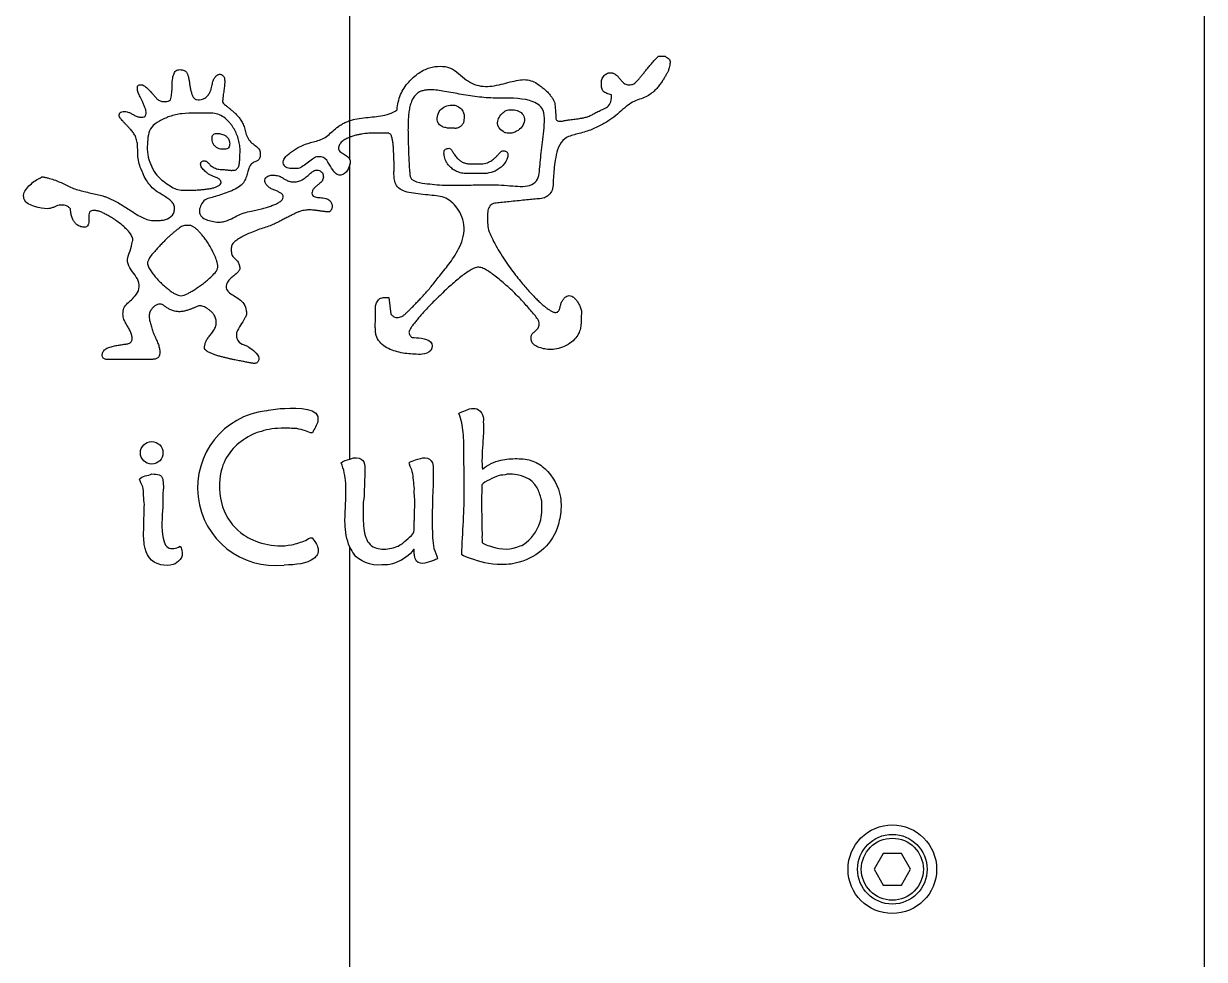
# Model space of a CAD drawing. Header units: millimetres. Extents: x 0 to 841, y 0 to 594.
# Drawn here: x 717.98 to 764.61, y 295.67 to 332.62 of the extents above; entities that cross this region are included whole.
import ezdxf

# ---------------------------------------------------------------- set-up
doc = ezdxf.new("R2010")
doc.units = ezdxf.units.MM
doc.header["$LTSCALE"] = 46.255
doc.layers.get('0').update_dxf_attribs({"linetype": 'CONTINUOUS'})
doc.layers.add('AXIS', color=7, linetype='CONTINUOUS')

msp = doc.modelspace()

# ---------------------------------------------------------------- linework, layer by layer
at = {"color": 7, "linetype": 'CONTINUOUS'}
for p, q in [((764.612, 294.249), (764.612, 353.918)), ((730.862, 328.791), (730.862, 345.766)), ((743.048, 331.333), (743.312, 331.333)), ((730.862, 328.136), (730.862, 328.791)), ((735.379, 328.902), (735.346, 328.708)), ((730.862, 327.248), (730.862, 328.136)), ((732.398, 321.808), (732.481, 321.149)), ((751.926, 299.855), (751.565, 299.23)), ((752.647, 299.855), (751.926, 299.855)), ((753.008, 299.23), (752.647, 299.855)), ((751.565, 299.23), (751.926, 298.605)), ((752.647, 298.605), (753.008, 299.23)), ((751.926, 298.605), (752.647, 298.605))]:
    msp.add_line(p, q, dxfattribs=at)
for radius in [1.375, 1.225]:
    msp.add_circle((752.287, 299.23), radius, dxfattribs=at)
msp.add_arc((724.373, 328.324), 2.285, 265.5769, 272.1992, dxfattribs=at)
for points, knots in [([(743.312, 331.333), (743.343, 331.312), (743.398, 331.266), (743.492, 331.216), (743.517, 331.118), (743.503, 331.028), (743.493, 330.93), (743.463, 330.826), (743.417, 330.719), (743.359, 330.608), (743.289, 330.491), (743.211, 330.365), (743.121, 330.231), (743.011, 330.089), (742.875, 329.946), (742.704, 329.806), (742.484, 329.695), (742.225, 329.611), (741.952, 329.483), (741.691, 329.283), (741.433, 329.042), (741.121, 328.801), (740.74, 328.584), (740.292, 328.378), (739.813, 328.258), (739.339, 328.128), (739.075, 327.745), (738.989, 327.346), (738.937, 326.968), (738.904, 326.629), (738.887, 326.329), (738.881, 326.055), (738.74, 325.85), (738.543, 325.721), (738.303, 325.704), (738.047, 325.678), (737.767, 325.651), (737.469, 325.619), (737.172, 325.59), (736.894, 325.558), (736.655, 325.541), (736.426, 325.494), (736.311, 325.291), (736.301, 325.064), (736.298, 324.813), (736.309, 324.53), (736.431, 324.238), (736.583, 323.926), (736.772, 323.605), (736.979, 323.284), (737.192, 322.98), (737.397, 322.704), (737.59, 322.462), (737.766, 322.25), (737.93, 322.062), (738.082, 321.897), (738.224, 321.751), (738.357, 321.624), (738.482, 321.511), (738.601, 321.415), (738.714, 321.333), (738.823, 321.268), (738.913, 321.227), (738.972, 321.216), (738.991, 321.216)], [0, 0, 0, 0, 0.007298, 0.013805, 0.019257, 0.025035, 0.031303, 0.038134, 0.04549, 0.053529, 0.062113, 0.071557, 0.081831, 0.093059, 0.10569, 0.119502, 0.13507, 0.15245, 0.171597, 0.192245, 0.214866, 0.239179, 0.26739, 0.29852, 0.332644, 0.362679, 0.388788, 0.41619, 0.44039, 0.46185, 0.48108, 0.498163, 0.51293, 0.526596, 0.541602, 0.558077, 0.575978, 0.595376, 0.615368, 0.633008, 0.648539, 0.661969, 0.674915, 0.689318, 0.705236, 0.72298, 0.742889, 0.765015, 0.789294, 0.813972, 0.838103, 0.860138, 0.879646, 0.897241, 0.912857, 0.927195, 0.940037, 0.951824, 0.962479, 0.97218, 0.981018, 0.989093, 0.996402, 1, 1, 1, 1]), ([(741.256, 330.665), (741.293, 330.652), (741.37, 330.609), (741.462, 330.522), (741.54, 330.426), (741.61, 330.341), (741.681, 330.27), (741.76, 330.222), (741.847, 330.204), (741.935, 330.211), (742.034, 330.209), (742.12, 330.275), (742.202, 330.351), (742.285, 330.442), (742.371, 330.543), (742.46, 330.655), (742.555, 330.776), (742.66, 330.904), (742.776, 331.04), (742.903, 331.188), (742.997, 331.284), (743.048, 331.333)], [0, 0, 0, 0, 0.047343, 0.105308, 0.154118, 0.198804, 0.238944, 0.275636, 0.310005, 0.345096, 0.384089, 0.425964, 0.471825, 0.521615, 0.575513, 0.633617, 0.695691, 0.763059, 0.835486, 0.913938, 1, 1, 1, 1]), ([(722.952, 329.978), (722.975, 329.954), (723.022, 329.905), (723.092, 329.824), (723.167, 329.734), (723.252, 329.636), (723.368, 329.554), (723.509, 329.546), (723.629, 329.547), (723.749, 329.564), (723.805, 329.667), (723.817, 329.775), (723.833, 329.895), (723.839, 330.021), (723.841, 330.151), (723.845, 330.279), (723.855, 330.4), (723.873, 330.511), (723.9, 330.61), (723.939, 330.694), (723.989, 330.763), (724.064, 330.802), (724.147, 330.804), (724.236, 330.8), (724.33, 330.777), (724.413, 330.708), (724.462, 330.601), (724.494, 330.478), (724.519, 330.341), (724.54, 330.195), (724.565, 330.046), (724.598, 329.904), (724.642, 329.776), (724.706, 329.671), (724.808, 329.607), (724.927, 329.613), (725.053, 329.628), (725.177, 329.702), (725.277, 329.808), (725.348, 329.929), (725.39, 330.046), (725.414, 330.151), (725.432, 330.244), (725.453, 330.328), (725.478, 330.403), (725.509, 330.469), (725.547, 330.525), (725.594, 330.566), (725.641, 330.596), (725.688, 330.617), (725.739, 330.625), (725.791, 330.61), (725.838, 330.578), (725.884, 330.534), (725.909, 330.469), (725.917, 330.396), (725.92, 330.327), (725.919, 330.283), (725.918, 330.265)], [0, 0, 0, 0, 0.016968, 0.035421, 0.055349, 0.077508, 0.102303, 0.126332, 0.147752, 0.166567, 0.18388, 0.202977, 0.223574, 0.245769, 0.268502, 0.290758, 0.311614, 0.331153, 0.349001, 0.364535, 0.378928, 0.391983, 0.406451, 0.421549, 0.437724, 0.455556, 0.475371, 0.497298, 0.521255, 0.547024, 0.57362, 0.59935, 0.622503, 0.643347, 0.66186, 0.681371, 0.703026, 0.727209, 0.753631, 0.778219, 0.799003, 0.817435, 0.833754, 0.848398, 0.862033, 0.874441, 0.886137, 0.89669, 0.906288, 0.914908, 0.923482, 0.932234, 0.941971, 0.952991, 0.964345, 0.977035, 0.990709, 1, 1, 1, 1]), ([(732.729, 329.217), (732.743, 329.422), (732.825, 329.827), (733.158, 330.316), (733.555, 330.678), (733.99, 330.897), (734.415, 330.954), (734.828, 330.903), (735.157, 330.656), (735.449, 330.393), (735.779, 330.206), (736.127, 330.134), (736.485, 330.148), (736.84, 330.218), (737.183, 330.323), (737.506, 330.385), (737.808, 330.426), (738.076, 330.359), (738.285, 330.235), (738.456, 330.111), (738.599, 329.986), (738.717, 329.866), (738.816, 329.748), (738.891, 329.634), (738.941, 329.521), (738.963, 329.413), (738.971, 329.315), (738.978, 329.223), (738.987, 329.139), (738.993, 329.061), (738.994, 328.989), (738.996, 328.923), (739, 328.863), (739.02, 328.807), (739.07, 328.776), (739.129, 328.767), (739.193, 328.766), (739.262, 328.77), (739.335, 328.792), (739.416, 328.807), (739.505, 328.818), (739.602, 328.83), (739.706, 328.842), (739.818, 328.857), (739.939, 328.876), (740.069, 328.899), (740.209, 328.932), (740.356, 328.987), (740.504, 329.065), (740.665, 329.154), (740.848, 329.234), (741.058, 329.32), (741.194, 329.544), (741.203, 329.721), (741.195, 329.812)], [0, 0, 0, 0, 0.055447, 0.108699, 0.156872, 0.199561, 0.237556, 0.271509, 0.308569, 0.345784, 0.378269, 0.409304, 0.440457, 0.474419, 0.506615, 0.537155, 0.563449, 0.587896, 0.60987, 0.628742, 0.645094, 0.660908, 0.674127, 0.686581, 0.697802, 0.707222, 0.716123, 0.724398, 0.732036, 0.739044, 0.745485, 0.751409, 0.756867, 0.761827, 0.766633, 0.77192, 0.777704, 0.783945, 0.790693, 0.798098, 0.806161, 0.814886, 0.824301, 0.834472, 0.845453, 0.857323, 0.870189, 0.884194, 0.89938, 0.915588, 0.933671, 0.953504, 0.975266, 1, 1, 1, 1]), ([(741.195, 329.812), (741.131, 329.822), (741.013, 329.858), (740.847, 329.944), (740.791, 330.115), (740.795, 330.282), (740.813, 330.462), (740.923, 330.603), (741.066, 330.683), (741.185, 330.686), (741.244, 330.669), (741.256, 330.665)], [0, 0, 0, 0, 0.14053, 0.266952, 0.378955, 0.501307, 0.630449, 0.756254, 0.868537, 0.972962, 1, 1, 1, 1]), ([(722.562, 327.016), (722.535, 327.107), (722.492, 327.282), (722.484, 327.54), (722.483, 327.77), (722.46, 327.978), (722.403, 328.158), (722.318, 328.308), (722.218, 328.429), (722.12, 328.534), (722.03, 328.627), (721.947, 328.713), (721.874, 328.794), (721.811, 328.868), (721.761, 328.941), (721.739, 329.025), (721.775, 329.109), (721.864, 329.147), (721.964, 329.155), (722.075, 329.138), (722.189, 329.096), (722.302, 329.03), (722.422, 328.966), (722.551, 328.926), (722.674, 328.92), (722.789, 328.96), (722.831, 329.076), (722.812, 329.195), (722.769, 329.319), (722.713, 329.444), (722.658, 329.566), (722.605, 329.674), (722.557, 329.77), (722.517, 329.858), (722.489, 329.939), (722.471, 330.014), (722.467, 330.084), (722.474, 330.151), (722.518, 330.199), (722.578, 330.212), (722.64, 330.208), (722.704, 330.188), (722.767, 330.153), (722.828, 330.103), (722.889, 330.043), (722.93, 330), (722.952, 329.978), (722.952, 329.978)], [0, 0, 0, 0, 0.054324, 0.103179, 0.147191, 0.186929, 0.222623, 0.254498, 0.285614, 0.312293, 0.336918, 0.359704, 0.38085, 0.399586, 0.415698, 0.431539, 0.446856, 0.463927, 0.483514, 0.504484, 0.527963, 0.552564, 0.579602, 0.60583, 0.629366, 0.649717, 0.670578, 0.693234, 0.718367, 0.745644, 0.771974, 0.794956, 0.815218, 0.833523, 0.849972, 0.864548, 0.877807, 0.890291, 0.901627, 0.912778, 0.924544, 0.937183, 0.950897, 0.965867, 0.982144, 0.999752, 1, 1, 1, 1]), ([(725.918, 330.265), (725.917, 330.254), (725.915, 330.213), (725.908, 330.138), (725.896, 330.038), (725.881, 329.93), (725.864, 329.813), (725.854, 329.732), (725.849, 329.689)], [0, 0, 0, 0, 0.054381, 0.214019, 0.387323, 0.575563, 0.779395, 1, 1, 1, 1]), ([(736.698, 329.68), (736.456, 329.68), (735.979, 329.71), (735.395, 329.799), (734.937, 329.887), (734.622, 329.945), (734.323, 329.992), (734.084, 330.009), (733.889, 330.002), (733.744, 329.977), (733.608, 329.927), (733.498, 329.851), (733.417, 329.762), (733.36, 329.678), (733.314, 329.588), (733.265, 329.464), (733.221, 329.297), (733.187, 329.082), (733.172, 328.901), (733.165, 328.761), (733.161, 328.654), (733.159, 328.544), (733.158, 328.387), (733.161, 328.192), (733.167, 327.957), (733.177, 327.631), (733.19, 327.213), (733.216, 326.791), (733.256, 326.408), (733.591, 326.352), (733.721, 326.325)], [0, 0, 0, 0, 0.100427, 0.200853, 0.247206, 0.293559, 0.333332, 0.373106, 0.393859, 0.414613, 0.435367, 0.456121, 0.470075, 0.484028, 0.497982, 0.511935, 0.540033, 0.56813, 0.596227, 0.610276, 0.624325, 0.64104, 0.657755, 0.691184, 0.724614, 0.758044, 0.830152, 0.902259, 0.940482, 1, 1, 1, 1]), ([(725.836, 329.543), (725.843, 329.515), (725.873, 329.456), (725.954, 329.398), (726.038, 329.327), (726.131, 329.254), (726.229, 329.171), (726.331, 329.077), (726.436, 328.969), (726.542, 328.842), (726.636, 328.688), (726.706, 328.503), (726.754, 328.296), (726.828, 328.076), (726.985, 327.899), (727.165, 327.786), (727.309, 327.648), (727.33, 327.477), (727.317, 327.332), (727.241, 327.206), (727.103, 327.168), (726.97, 327.091), (726.881, 326.944), (726.829, 326.771), (726.776, 326.581), (726.702, 326.367), (726.518, 326.18), (726.26, 326.048), (725.978, 325.933), (725.693, 325.842), (725.438, 325.755), (725.185, 325.712), (725.008, 325.532), (724.918, 325.322), (724.914, 325.103), (725.049, 324.938), (725.249, 324.852), (725.485, 324.801), (725.692, 324.774), (725.816, 324.79), (725.852, 324.797)], [0, 0, 0, 0, 0.01194, 0.025631, 0.040524, 0.05695, 0.074268, 0.093036, 0.113813, 0.136048, 0.160678, 0.18729, 0.216622, 0.248119, 0.281063, 0.310849, 0.336351, 0.358673, 0.378488, 0.39591, 0.414553, 0.434926, 0.457661, 0.482444, 0.509109, 0.538935, 0.574013, 0.613179, 0.656949, 0.698912, 0.735603, 0.768018, 0.801494, 0.833433, 0.86088, 0.885934, 0.915678, 0.948793, 0.985167, 1, 1, 1, 1]), ([(734.316, 328.82), (734.313, 328.911), (734.337, 329.092), (734.507, 329.31), (734.749, 329.404), (734.996, 329.419), (735.196, 329.321), (735.332, 329.185), (735.379, 329.032), (735.381, 328.941), (735.379, 328.902)], [0, 0, 0, 0, 0.159744, 0.308083, 0.461027, 0.604073, 0.728838, 0.839597, 0.932659, 1, 1, 1, 1]), ([(738.548, 328.866), (738.548, 328.873), (738.542, 329.019), (738.494, 329.351), (738.14, 329.533), (737.96, 329.584)], [0, 0, 0, 0, 0.020069, 0.440979, 1, 1, 1, 1]), ([(725.386, 329.084), (725.184, 329.088), (724.796, 329.083), (724.244, 329.086), (723.751, 328.974), (723.357, 328.787), (723.014, 328.572), (722.888, 328.216), (722.861, 327.851), (722.853, 327.447), (722.988, 327.057), (723.164, 326.703), (723.422, 326.444), (723.69, 326.262), (723.93, 326.098), (724.111, 326.053), (724.197, 326.046)], [0, 0, 0, 0, 0.10746, 0.206659, 0.293496, 0.372646, 0.44101, 0.49952, 0.564717, 0.637273, 0.71162, 0.781884, 0.846053, 0.903362, 0.954372, 1, 1, 1, 1]), ([(726.511, 327.232), (726.511, 327.31), (726.522, 327.462), (726.532, 327.688), (726.501, 327.92), (726.438, 328.148), (726.361, 328.329), (726.289, 328.463), (726.229, 328.56), (726.159, 328.657), (726.049, 328.786), (725.887, 328.93), (725.657, 329.052), (725.48, 329.085), (725.386, 329.084)], [0, 0, 0, 0, 0.098171, 0.196342, 0.291181, 0.386021, 0.48086, 0.52828, 0.5757, 0.628699, 0.681697, 0.787695, 0.893692, 1, 1, 1, 1]), ([(729.776, 328.067), (729.857, 328.103), (729.992, 328.203), (730.196, 328.384), (730.375, 328.539), (730.551, 328.653), (730.704, 328.731), (730.809, 328.773), (730.862, 328.791)], [0, 0, 0, 0, 0.198425, 0.392964, 0.613581, 0.742965, 0.872348, 1, 1, 1, 1]), ([(730.862, 328.791), (730.868, 328.793), (730.932, 328.814), (731.114, 328.864), (731.511, 328.923), (732.086, 328.946), (732.523, 329.079), (732.729, 329.217)], [0, 0, 0, 0, 0.010034, 0.106089, 0.298199, 0.649099, 1, 1, 1, 1]), ([(733.721, 326.325), (733.981, 326.29), (734.474, 326.233), (735.173, 326.24), (735.79, 326.251), (736.34, 326.26), (736.835, 326.256), (737.279, 326.211), (737.679, 326.18), (738.043, 326.226), (738.31, 326.462), (738.355, 326.8), (738.38, 327.149), (738.422, 327.534), (738.473, 327.948), (738.536, 328.394), (738.547, 328.705), (738.548, 328.866)], [0, 0, 0, 0, 0.111794, 0.210143, 0.296794, 0.374287, 0.443938, 0.506882, 0.563878, 0.615048, 0.658446, 0.703578, 0.754242, 0.808841, 0.867621, 0.931747, 1, 1, 1, 1]), ([(735.253, 328.583), (735.226, 328.557), (735.159, 328.508), (735.068, 328.481), (735.003, 328.486), (734.971, 328.488), (734.947, 328.489), (734.923, 328.489), (734.891, 328.489), (734.81, 328.49), (734.677, 328.499), (734.508, 328.545), (734.364, 328.65), (734.319, 328.758), (734.316, 328.82)], [0, 0, 0, 0, 0.091209, 0.201358, 0.244577, 0.266187, 0.287797, 0.309382, 0.330968, 0.374139, 0.527037, 0.679935, 0.839967, 1, 1, 1, 1]), ([(737.755, 328.792), (737.74, 328.612), (737.568, 328.411), (737.297, 328.303), (737.158, 328.285), (737.022, 328.294), (736.814, 328.42), (736.691, 328.563), (736.696, 328.703), (736.696, 328.709)], [0, 0, 0, 0, 0.361449, 0.469923, 0.577778, 0.649537, 0.718025, 0.987166, 1, 1, 1, 1]), ([(736.696, 328.709), (736.702, 328.782), (736.74, 328.934), (736.89, 329.098), (737.076, 329.225), (737.304, 329.223), (737.532, 329.19), (737.732, 329.033), (737.76, 328.868), (737.755, 328.792)], [0, 0, 0, 0, 0.138279, 0.285805, 0.416832, 0.552094, 0.705842, 0.853803, 1, 1, 1, 1]), ([(735.346, 328.708), (735.328, 328.669), (735.297, 328.625), (735.259, 328.588), (735.253, 328.583)], [0, 0, 0, 0, 0.853785, 1, 1, 1, 1]), ([(726.117, 327.897), (726.116, 327.865), (726.108, 327.805), (726.082, 327.716), (726.001, 327.67), (725.909, 327.662), (725.809, 327.664), (725.698, 327.672), (725.592, 327.728), (725.508, 327.809), (725.449, 327.901), (725.42, 327.996), (725.416, 328.058), (725.419, 328.087)], [0, 0, 0, 0, 0.087816, 0.16698, 0.240433, 0.324294, 0.41567, 0.514617, 0.624951, 0.733417, 0.831861, 0.92015, 1, 1, 1, 1]), ([(725.419, 328.087), (725.419, 328.114), (725.426, 328.164), (725.454, 328.234), (725.515, 328.276), (725.588, 328.289), (725.668, 328.287), (725.754, 328.271), (725.846, 328.245), (725.94, 328.203), (726.031, 328.134), (726.098, 328.027), (726.114, 327.942), (726.117, 327.897)], [0, 0, 0, 0, 0.07819, 0.147602, 0.213502, 0.284357, 0.36313, 0.447928, 0.540211, 0.640336, 0.750732, 0.868767, 1, 1, 1, 1]), ([(728.556, 327.555), (728.661, 327.631), (728.852, 327.747), (729.087, 327.857), (729.237, 327.902), (729.304, 327.921)], [0, 0, 0, 0, 0.437274, 0.746871, 1, 1, 1, 1]), ([(730.862, 328.136), (730.823, 328.12), (730.727, 328.078), (730.589, 327.999), (730.468, 327.882), (730.397, 327.743), (730.436, 327.583), (730.58, 327.494), (730.731, 327.413), (730.835, 327.32), (730.859, 327.257), (730.862, 327.248)], [0, 0, 0, 0, 0.095152, 0.239677, 0.360292, 0.476821, 0.576453, 0.703159, 0.843661, 0.977967, 1, 1, 1, 1]), ([(734.868, 325.584), (734.862, 325.589), (734.776, 325.662), (734.59, 325.78), (734.267, 325.819), (733.926, 325.86), (733.563, 325.889), (733.215, 325.945), (732.908, 326.025), (732.688, 326.211), (732.615, 326.448), (732.601, 326.661), (732.608, 326.851), (732.61, 327.021), (732.607, 327.174), (732.602, 327.313), (732.597, 327.438), (732.591, 327.553), (732.586, 327.658), (732.58, 327.755), (732.572, 327.843), (732.563, 327.925), (732.551, 328.001), (732.537, 328.07), (732.523, 328.133), (732.505, 328.19), (732.482, 328.24), (732.444, 328.275), (732.4, 328.291), (732.354, 328.295), (732.308, 328.292), (732.256, 328.29), (732.201, 328.291), (732.14, 328.291), (732.075, 328.291), (732.005, 328.291), (731.93, 328.291), (731.848, 328.291), (731.759, 328.291), (731.664, 328.291), (731.56, 328.288), (731.448, 328.279), (731.327, 328.26), (731.195, 328.236), (731.054, 328.202), (730.941, 328.166), (730.877, 328.142), (730.862, 328.136)], [0, 0, 0, 0, 0.00392, 0.056168, 0.107457, 0.163972, 0.228441, 0.289094, 0.34041, 0.385442, 0.425574, 0.460715, 0.492184, 0.520357, 0.54573, 0.568689, 0.589582, 0.608643, 0.626089, 0.642153, 0.656925, 0.670645, 0.683402, 0.695133, 0.705913, 0.715805, 0.724803, 0.73325, 0.740693, 0.747955, 0.755845, 0.764066, 0.773667, 0.783614, 0.794401, 0.806039, 0.818628, 0.832197, 0.846878, 0.862851, 0.880026, 0.898779, 0.919025, 0.941168, 0.965738, 0.991632, 1, 1, 1, 1]), ([(730.187, 326.842), (730.12, 326.943), (730.021, 327.15), (729.837, 327.366), (729.636, 327.364), (729.523, 327.359), (729.283, 327.203), (729.088, 327.038), (728.872, 326.903), (728.721, 326.901), (728.58, 326.902), (728.433, 326.9), (728.299, 326.957), (728.206, 327.121), (728.26, 327.303), (728.402, 327.438), (728.505, 327.518), (728.556, 327.555)], [0, 0, 0, 0, 0.128054, 0.245804, 0.273665, 0.30113, 0.356343, 0.522199, 0.55755, 0.593482, 0.664506, 0.69944, 0.735652, 0.807373, 0.875967, 0.940843, 1, 1, 1, 1]), ([(737.09, 327.341), (737.054, 327.225), (736.926, 326.998), (736.618, 326.791), (736.28, 326.692), (735.968, 326.706), (735.69, 326.703), (735.443, 326.694), (735.223, 326.725), (735.036, 326.799), (734.885, 326.899), (734.769, 327.016), (734.687, 327.134), (734.631, 327.249), (734.597, 327.357), (734.583, 327.461), (734.575, 327.544), (734.587, 327.594), (734.593, 327.609)], [0, 0, 0, 0, 0.109764, 0.226041, 0.327439, 0.423394, 0.506668, 0.580177, 0.645897, 0.706326, 0.760385, 0.809366, 0.853913, 0.890477, 0.924046, 0.956286, 0.985413, 1, 1, 1, 1]), ([(734.593, 327.609), (734.598, 327.621), (734.617, 327.654), (734.676, 327.681), (734.743, 327.698), (734.81, 327.699), (734.858, 327.659), (734.893, 327.61), (734.924, 327.551), (734.965, 327.49), (735.012, 327.426), (735.062, 327.357), (735.125, 327.286), (735.205, 327.217), (735.303, 327.149), (735.429, 327.104), (735.521, 327.089), (735.57, 327.085)], [0, 0, 0, 0, 0.029083, 0.09009, 0.144614, 0.197606, 0.238465, 0.287212, 0.34033, 0.398229, 0.461085, 0.529438, 0.601254, 0.684894, 0.779691, 0.883928, 1, 1, 1, 1]), ([(735.57, 327.085), (735.631, 327.084), (735.745, 327.082), (735.907, 327.084), (736.051, 327.081), (736.179, 327.095), (736.29, 327.126), (736.384, 327.167), (736.465, 327.214), (736.533, 327.264), (736.59, 327.315), (736.64, 327.364), (736.684, 327.41), (736.724, 327.453), (736.759, 327.493), (736.793, 327.529), (736.826, 327.56), (736.859, 327.587), (736.895, 327.604), (736.934, 327.604), (736.973, 327.595), (737.014, 327.583), (737.058, 327.564), (737.095, 327.525), (737.106, 327.467), (737.103, 327.405), (737.095, 327.363), (737.09, 327.341)], [0, 0, 0, 0, 0.095558, 0.179466, 0.255143, 0.321957, 0.381752, 0.435594, 0.483974, 0.528059, 0.568566, 0.604623, 0.638021, 0.668735, 0.696807, 0.722167, 0.746574, 0.768597, 0.788522, 0.807899, 0.828569, 0.850996, 0.875714, 0.902663, 0.932353, 0.964722, 1, 1, 1, 1]), ([(725.774, 326.354), (725.773, 326.39), (725.736, 326.472), (725.615, 326.533), (725.485, 326.576), (725.365, 326.632), (725.262, 326.694), (725.176, 326.761), (725.106, 326.831), (725.042, 326.894), (724.986, 326.959), (724.971, 327.034), (724.967, 327.103), (724.994, 327.162), (725.043, 327.193), (725.094, 327.202), (725.142, 327.204), (725.174, 327.193), (725.189, 327.185), (725.191, 327.184)], [0, 0, 0, 0, 0.075278, 0.172414, 0.272723, 0.364604, 0.449801, 0.523501, 0.592536, 0.656667, 0.714499, 0.766505, 0.814087, 0.857, 0.895894, 0.931069, 0.963758, 0.996295, 1, 1, 1, 1]), ([(725.191, 327.184), (725.204, 327.176), (725.231, 327.154), (725.27, 327.115), (725.314, 327.07), (725.366, 327.02), (725.43, 326.972), (725.509, 326.926), (725.598, 326.889), (725.69, 326.868), (725.777, 326.859), (725.857, 326.856), (725.931, 326.854), (725.999, 326.846), (726.061, 326.837), (726.118, 326.836), (726.17, 326.824), (726.219, 326.829), (726.266, 326.827), (726.314, 326.829), (726.362, 326.851), (726.408, 326.884), (726.448, 326.934), (726.477, 326.996), (726.497, 327.068), (726.509, 327.147), (726.511, 327.203), (726.511, 327.232)], [0, 0, 0, 0, 0.027145, 0.060439, 0.09736, 0.138731, 0.18569, 0.239115, 0.298208, 0.353837, 0.404734, 0.451886, 0.495405, 0.535362, 0.571375, 0.605579, 0.635764, 0.664388, 0.690995, 0.718039, 0.748532, 0.78151, 0.818186, 0.858228, 0.902084, 0.948753, 1, 1, 1, 1]), ([(730.862, 327.059), (730.85, 327.007), (730.811, 326.901), (730.725, 326.755), (730.592, 326.647), (730.428, 326.626), (730.281, 326.705), (730.218, 326.795), (730.187, 326.842)], [0, 0, 0, 0, 0.159494, 0.348045, 0.515905, 0.665844, 0.827141, 1, 1, 1, 1]), ([(730.862, 327.248), (730.876, 327.201), (730.876, 327.134), (730.865, 327.072), (730.862, 327.059)], [0, 0, 0, 0, 0.7846, 1, 1, 1, 1]), ([(719.83, 325.314), (719.799, 325.335), (719.747, 325.39), (719.638, 325.451), (719.521, 325.444), (719.302, 325.455), (719.218, 325.385), (719.022, 325.32), (718.764, 325.295), (718.037, 325.442), (717.978, 325.767), (717.977, 325.945), (718.133, 326.178), (718.422, 326.434), (718.625, 326.514), (718.699, 326.569), (718.706, 326.57), (718.708, 326.571)], [0, 0, 0, 0, 0.040979, 0.085904, 0.130074, 0.176047, 0.283043, 0.329984, 0.376934, 0.632078, 0.671128, 0.708259, 0.781533, 0.923969, 0.993507, 0.997412, 1, 1, 1, 1]), ([(718.708, 326.571), (718.711, 326.571), (718.724, 326.571), (718.758, 326.568), (718.833, 326.555), (719.056, 326.495), (719.398, 326.386), (719.85, 326.135), (720.211, 326.028), (720.574, 325.943), (720.839, 325.885), (721.014, 325.846), (721.159, 325.803), (721.277, 325.76), (721.399, 325.709), (721.547, 325.638), (721.8, 325.501), (722.074, 325.324), (722.35, 325.143), (722.552, 325.021), (722.781, 324.905), (722.948, 324.858), (723.03, 324.853)], [0, 0, 0, 0, 0.001477, 0.00832, 0.021647, 0.049377, 0.154235, 0.253623, 0.363016, 0.416219, 0.469423, 0.527764, 0.556934, 0.586105, 0.612444, 0.638783, 0.691462, 0.796819, 0.849344, 0.901869, 0.950935, 1, 1, 1, 1]), ([(723.926, 325.426), (723.908, 325.477), (723.85, 325.578), (723.707, 325.695), (723.541, 325.809), (723.35, 325.923), (723.147, 326.053), (722.963, 326.235), (722.803, 326.462), (722.719, 326.633), (722.68, 326.726)], [0, 0, 0, 0, 0.086895, 0.186141, 0.297512, 0.416841, 0.548397, 0.689966, 0.835668, 1, 1, 1, 1]), ([(725.852, 324.797), (725.914, 324.809), (726.081, 324.86), (726.325, 324.989), (726.604, 325.132), (726.884, 325.204), (727.14, 325.256), (727.363, 325.307), (727.561, 325.36), (727.74, 325.415), (727.896, 325.475), (728.031, 325.539), (728.143, 325.612), (728.218, 325.707), (728.246, 325.825), (728.164, 325.918), (728.057, 325.975), (727.931, 326.029), (727.793, 326.084), (727.659, 326.157), (727.555, 326.257), (727.495, 326.374), (727.508, 326.494), (727.58, 326.567), (727.655, 326.614), (727.735, 326.639), (727.816, 326.637), (727.901, 326.633), (727.993, 326.624), (728.067, 326.602), (728.109, 326.583), (728.12, 326.578)], [0, 0, 0, 0, 0.042934, 0.118353, 0.188602, 0.256474, 0.315209, 0.366768, 0.413025, 0.455533, 0.494834, 0.526622, 0.558024, 0.584855, 0.608815, 0.633431, 0.661552, 0.692753, 0.726938, 0.762933, 0.795982, 0.82485, 0.849955, 0.872126, 0.892655, 0.910446, 0.928376, 0.947568, 0.968537, 0.991376, 1, 1, 1, 1]), ([(728.12, 326.578), (728.142, 326.567), (728.198, 326.536), (728.287, 326.477), (728.403, 326.413), (728.547, 326.371), (728.713, 326.366), (728.896, 326.4), (729.064, 326.5), (729.209, 326.622), (729.334, 326.739), (729.462, 326.831), (729.618, 326.845), (729.769, 326.77), (729.83, 326.603), (729.8, 326.433), (729.721, 326.357), (729.683, 326.323)], [0, 0, 0, 0, 0.031195, 0.082541, 0.138955, 0.201611, 0.274069, 0.351488, 0.439143, 0.522667, 0.596135, 0.661136, 0.721448, 0.789948, 0.862349, 0.934799, 1, 1, 1, 1]), ([(724.461, 326.041), (724.533, 326.041), (724.673, 326.043), (724.874, 326.053), (725.058, 326.068), (725.226, 326.089), (725.379, 326.114), (725.516, 326.147), (725.636, 326.192), (725.739, 326.25), (725.77, 326.321), (725.774, 326.354)], [0, 0, 0, 0, 0.154316, 0.297472, 0.427741, 0.547843, 0.656436, 0.756711, 0.848102, 0.929693, 1, 1, 1, 1]), ([(729.683, 326.323), (729.646, 326.29), (729.575, 326.23), (729.477, 326.146), (729.398, 326.063), (729.366, 325.969), (729.361, 325.879), (729.409, 325.802), (729.494, 325.773), (729.587, 325.759), (729.691, 325.749), (729.799, 325.739), (729.904, 325.725), (729.997, 325.696), (730.067, 325.645), (730.112, 325.584), (730.141, 325.524), (730.158, 325.466), (730.166, 325.412), (730.163, 325.363), (730.152, 325.319), (730.136, 325.282), (730.116, 325.249), (730.094, 325.222), (730.07, 325.199), (730.044, 325.186), (730.015, 325.182), (729.985, 325.186), (729.953, 325.189), (729.927, 325.192), (729.911, 325.194), (729.907, 325.194)], [0, 0, 0, 0, 0.072988, 0.140153, 0.194702, 0.242456, 0.28643, 0.326008, 0.368742, 0.416535, 0.468501, 0.524857, 0.580091, 0.627755, 0.669861, 0.707019, 0.740272, 0.770237, 0.797323, 0.821877, 0.843691, 0.864704, 0.883468, 0.901194, 0.917107, 0.931846, 0.94531, 0.960281, 0.976373, 0.993888, 1, 1, 1, 1]), ([(732.481, 321.149), (732.505, 321.123), (732.555, 321.08), (732.632, 321.019), (732.727, 321.01), (732.821, 321.023), (732.922, 321.053), (733.013, 321.122), (733.105, 321.206), (733.201, 321.301), (733.304, 321.404), (733.414, 321.515), (733.532, 321.637), (733.658, 321.769), (733.791, 321.913), (733.932, 322.071), (734.081, 322.245), (734.238, 322.438), (734.401, 322.649), (734.58, 322.879), (734.777, 323.127), (734.979, 323.408), (735.17, 323.734), (735.334, 324.117), (735.402, 324.556), (735.316, 324.987), (735.118, 325.328), (734.954, 325.51), (734.868, 325.584)], [0, 0, 0, 0, 0.017454, 0.033181, 0.04756, 0.063226, 0.080421, 0.099151, 0.119866, 0.142365, 0.166556, 0.192394, 0.220289, 0.250758, 0.28327, 0.31794, 0.356202, 0.397337, 0.441347, 0.489383, 0.542321, 0.599249, 0.66136, 0.729912, 0.805942, 0.878627, 0.944269, 1, 1, 1, 1]), ([(722.292, 324.082), (722.288, 324.107), (722.269, 324.189), (722.206, 324.325), (722.079, 324.47), (721.927, 324.615), (721.757, 324.754), (721.58, 324.882), (721.408, 324.99), (721.247, 325.081), (721.1, 325.155), (720.963, 325.21), (720.834, 325.245), (720.716, 325.25), (720.602, 325.222), (720.551, 325.118), (720.549, 325.008), (720.563, 324.892), (720.557, 324.776), (720.533, 324.672), (720.467, 324.595), (720.375, 324.579), (720.284, 324.589), (720.189, 324.617), (720.091, 324.668), (720.002, 324.75), (719.927, 324.859), (719.875, 324.992), (719.838, 325.146), (719.831, 325.256), (719.83, 325.314)], [0, 0, 0, 0, 0.019477, 0.064131, 0.112922, 0.166635, 0.225241, 0.281066, 0.334244, 0.381027, 0.422872, 0.460234, 0.49387, 0.524645, 0.551746, 0.577263, 0.605815, 0.636561, 0.666708, 0.693819, 0.717526, 0.739499, 0.762463, 0.787654, 0.815082, 0.84624, 0.87902, 0.916057, 0.955479, 1, 1, 1, 1]), ([(723.347, 324.851), (723.4, 324.851), (723.512, 324.858), (723.697, 324.913), (723.903, 325.074), (723.931, 325.21), (723.931, 325.263)], [0, 0, 0, 0, 0.207662, 0.413231, 0.79699, 1, 1, 1, 1]), ([(729.907, 325.194), (729.899, 325.195), (729.877, 325.198), (729.841, 325.202), (729.797, 325.208), (729.75, 325.214), (729.699, 325.22), (729.644, 325.228), (729.586, 325.236), (729.522, 325.245), (729.454, 325.253), (729.378, 325.261), (729.295, 325.265), (729.204, 325.264), (729.105, 325.256), (729, 325.238), (728.887, 325.207), (728.77, 325.159), (728.646, 325.099), (728.513, 325.031), (728.37, 324.958), (728.216, 324.878), (728.048, 324.793), (727.863, 324.699), (727.652, 324.617), (727.416, 324.544), (727.165, 324.457), (726.924, 324.36), (726.703, 324.26), (726.516, 324.16), (726.361, 324.054), (726.231, 323.946), (726.172, 323.795), (726.176, 323.635), (726.195, 323.452), (726.337, 323.332), (726.462, 323.214), (726.497, 323.067), (726.528, 322.928), (726.448, 322.805), (726.333, 322.715), (726.211, 322.606), (726.071, 322.493), (725.98, 322.328), (725.97, 322.125), (726.117, 321.972), (726.302, 321.866), (726.502, 321.738), (726.699, 321.559), (726.755, 321.378), (726.773, 321.283)], [0, 0, 0, 0, 0.003492, 0.009072, 0.0151, 0.021603, 0.028641, 0.03625, 0.044229, 0.053035, 0.062571, 0.072638, 0.084241, 0.096824, 0.110026, 0.125132, 0.140706, 0.158138, 0.177158, 0.197527, 0.219548, 0.243365, 0.268792, 0.297176, 0.328423, 0.362205, 0.398859, 0.437639, 0.469117, 0.498678, 0.524883, 0.546488, 0.566969, 0.588675, 0.612729, 0.638844, 0.66179, 0.681949, 0.699952, 0.717852, 0.738276, 0.760569, 0.785127, 0.811722, 0.836085, 0.862708, 0.893184, 0.925027, 0.960227, 1, 1, 1, 1]), ([(724.328, 324.653), (724.301, 324.647), (724.246, 324.629), (724.169, 324.579), (724.087, 324.523), (724.003, 324.456), (723.913, 324.381), (723.817, 324.298), (723.716, 324.206), (723.609, 324.104), (723.493, 323.993), (723.372, 323.87), (723.249, 323.732), (723.121, 323.577), (722.958, 323.423), (722.896, 323.265), (722.869, 323.177), (722.867, 323.167)], [0, 0, 0, 0, 0.038848, 0.081851, 0.128703, 0.179535, 0.234594, 0.294148, 0.358684, 0.428557, 0.503274, 0.585877, 0.672209, 0.76532, 0.870465, 0.985289, 1, 1, 1, 1]), ([(725.604, 323.259), (725.583, 323.324), (725.527, 323.461), (725.43, 323.664), (725.319, 323.857), (725.213, 324.023), (725.111, 324.168), (725.013, 324.294), (724.916, 324.403), (724.822, 324.496), (724.728, 324.572), (724.635, 324.631), (724.535, 324.658), (724.433, 324.651), (724.364, 324.653), (724.328, 324.653)], [0, 0, 0, 0, 0.100255, 0.224813, 0.333454, 0.432034, 0.517817, 0.597852, 0.668641, 0.734927, 0.7946, 0.848768, 0.89737, 0.947018, 1, 1, 1, 1]), ([(721.362, 319.361), (721.318, 319.354), (721.235, 319.353), (721.111, 319.398), (721.078, 319.523), (721.091, 319.655), (721.195, 319.772), (721.349, 319.841), (721.524, 319.891), (721.703, 319.923), (721.872, 319.949), (722.02, 319.965), (722.155, 319.983), (722.256, 320.077), (722.269, 320.212), (722.24, 320.351), (722.181, 320.496), (722.098, 320.645), (722, 320.805), (721.911, 320.994), (721.89, 321.216), (721.947, 321.453), (722.136, 321.633), (722.349, 321.812), (722.537, 322.062), (722.565, 322.405), (722.38, 322.698), (722.161, 322.954), (722.029, 323.312), (722.201, 323.655), (722.25, 323.919), (722.287, 324.064), (722.292, 324.082)], [0, 0, 0, 0, 0.02153, 0.04005, 0.058145, 0.078845, 0.102697, 0.129785, 0.15977, 0.190771, 0.218069, 0.242172, 0.263607, 0.282607, 0.303491, 0.326167, 0.351455, 0.378575, 0.408857, 0.442547, 0.47857, 0.51542, 0.555861, 0.60159, 0.651878, 0.703052, 0.756454, 0.81426, 0.869044, 0.927545, 0.99071, 1, 1, 1, 1]), ([(722.867, 323.167), (722.868, 323.155), (722.878, 323.09), (722.921, 322.966), (723.026, 322.816), (723.145, 322.658), (723.281, 322.505), (723.425, 322.359), (723.567, 322.229), (723.704, 322.117), (723.83, 322.022), (723.955, 321.946), (724.074, 321.893), (724.198, 321.865), (724.321, 321.898), (724.442, 321.952), (724.571, 322.02), (724.706, 322.102), (724.85, 322.197), (725.001, 322.306), (725.16, 322.43), (725.33, 322.572), (725.493, 322.737), (725.674, 322.931), (725.642, 323.134), (725.611, 323.237), (725.604, 323.259)], [0, 0, 0, 0, 0.008976, 0.049058, 0.094683, 0.143364, 0.195027, 0.245675, 0.294857, 0.336597, 0.376264, 0.411313, 0.444136, 0.47265, 0.502622, 0.535572, 0.571032, 0.609887, 0.65216, 0.698223, 0.747423, 0.801196, 0.860254, 0.921596, 0.983463, 1, 1, 1, 1]), ([(738.025, 320.284), (738.028, 320.295), (738.043, 320.346), (738.112, 320.428), (738.228, 320.507), (738.332, 320.631), (738.359, 320.819), (738.255, 320.999), (738.114, 321.169), (737.957, 321.353), (737.785, 321.551), (737.592, 321.76), (737.38, 321.973), (737.156, 322.184), (736.931, 322.384), (736.713, 322.569), (736.507, 322.726), (736.318, 322.858), (736.139, 322.958), (735.95, 323.019), (735.755, 322.97), (735.575, 322.862), (735.384, 322.731), (735.188, 322.574), (735.048, 322.457), (734.973, 322.393), (734.967, 322.388)], [0, 0, 0, 0, 0.006674, 0.0316, 0.059998, 0.089694, 0.123506, 0.164038, 0.206649, 0.254485, 0.305547, 0.360866, 0.421489, 0.481605, 0.541609, 0.598467, 0.648882, 0.693816, 0.733832, 0.769672, 0.80654, 0.847787, 0.892845, 0.942071, 0.995455, 1, 1, 1, 1]), ([(734.967, 322.388), (734.898, 322.329), (734.753, 322.2), (734.534, 321.998), (734.316, 321.788), (734.115, 321.586), (733.935, 321.399), (733.778, 321.229), (733.64, 321.074), (733.518, 320.933), (733.413, 320.802), (733.321, 320.677), (733.246, 320.563), (733.177, 320.441), (733.236, 320.315), (733.29, 320.251), (733.324, 320.221)], [0, 0, 0, 0, 0.093531, 0.200819, 0.307056, 0.406507, 0.49548, 0.57485, 0.646184, 0.709264, 0.767576, 0.820038, 0.86811, 0.911958, 0.953166, 1, 1, 1, 1]), ([(733.414, 319.565), (733.313, 319.57), (733.011, 319.596), (732.531, 319.695), (732.071, 319.952), (731.901, 320.273), (731.87, 320.459), (731.868, 320.613), (731.868, 320.756), (731.869, 320.872), (731.869, 320.958), (731.869, 321.042), (731.869, 321.155), (731.869, 321.299), (731.87, 321.473), (731.932, 321.643), (732.046, 321.785), (732.214, 321.819), (732.342, 321.808), (732.398, 321.808)], [0, 0, 0, 0, 0.082787, 0.246946, 0.404387, 0.485608, 0.530733, 0.575858, 0.621092, 0.643708, 0.666325, 0.688975, 0.711625, 0.756924, 0.804944, 0.852544, 0.900926, 0.954692, 1, 1, 1, 1]), ([(738.991, 321.216), (739.006, 321.216), (739.056, 321.221), (739.13, 321.286), (739.165, 321.4), (739.184, 321.526), (739.234, 321.65), (739.306, 321.754), (739.381, 321.841), (739.478, 321.884), (739.579, 321.877), (739.676, 321.835), (739.763, 321.758), (739.842, 321.658), (739.914, 321.538), (739.982, 321.402), (740.028, 321.234), (739.988, 321.047), (739.998, 320.839), (739.99, 320.679), (739.971, 320.591), (739.967, 320.577)], [0, 0, 0, 0, 0.018523, 0.06131, 0.109885, 0.162807, 0.218714, 0.271711, 0.318077, 0.358955, 0.397088, 0.439425, 0.486082, 0.539191, 0.59543, 0.657712, 0.726816, 0.803878, 0.888785, 0.982394, 1, 1, 1, 1]), ([(725.122, 319.873), (725.124, 319.885), (725.133, 319.938), (725.156, 320.032), (725.219, 320.154), (725.309, 320.274), (725.415, 320.405), (725.519, 320.551), (725.587, 320.726), (725.59, 320.908), (725.535, 321.066), (725.448, 321.19), (725.354, 321.282), (725.258, 321.356), (725.167, 321.413), (725.077, 321.455), (724.988, 321.478), (724.896, 321.477), (724.807, 321.443), (724.713, 321.401), (724.609, 321.358), (724.495, 321.316), (724.368, 321.277), (724.225, 321.248), (724.065, 321.242), (723.904, 321.272), (723.762, 321.33), (723.642, 321.395), (723.545, 321.466), (723.459, 321.532), (723.357, 321.552), (723.259, 321.527), (723.161, 321.48), (723.073, 321.405), (723.026, 321.343), (723.006, 321.31)], [0, 0, 0, 0, 0.008478, 0.0376, 0.069878, 0.105533, 0.144453, 0.19044, 0.233389, 0.276479, 0.317856, 0.350758, 0.384141, 0.4113, 0.437196, 0.460996, 0.48174, 0.50287, 0.525087, 0.549684, 0.576354, 0.605316, 0.63684, 0.671136, 0.709586, 0.750305, 0.786912, 0.819096, 0.847625, 0.873065, 0.895476, 0.918742, 0.944501, 0.972557, 1, 1, 1, 1]), ([(723.006, 321.31), (723.003, 321.305), (722.975, 321.257), (722.937, 321.155), (722.934, 320.992), (722.977, 320.823), (723.027, 320.641), (723.076, 320.445), (723.165, 320.26), (723.252, 320.085), (723.314, 319.919), (723.35, 319.765), (723.361, 319.624), (723.343, 319.495), (723.258, 319.395), (723.128, 319.363), (722.989, 319.36), (722.835, 319.36), (722.669, 319.36), (722.49, 319.361), (722.295, 319.361), (722.086, 319.361), (721.86, 319.361), (721.617, 319.361), (721.449, 319.361), (721.362, 319.361)], [0, 0, 0, 0, 0.004886, 0.042032, 0.082297, 0.127172, 0.175554, 0.227149, 0.281445, 0.332349, 0.376902, 0.417275, 0.452685, 0.485417, 0.514778, 0.546658, 0.583865, 0.622422, 0.664708, 0.710555, 0.760109, 0.813924, 0.871079, 0.933176, 1, 1, 1, 1]), ([(726.774, 321.131), (726.767, 321.087), (726.679, 320.922), (726.559, 320.739), (726.388, 320.463), (726.373, 320.327), (726.406, 320.102), (726.539, 319.989), (726.682, 319.944), (726.782, 319.898), (726.93, 319.821), (727.237, 319.587), (727.271, 319.418)], [0, 0, 0, 0, 0.059401, 0.21605, 0.349595, 0.431104, 0.499338, 0.647507, 0.685555, 0.721092, 0.792892, 1, 1, 1, 1]), ([(739.967, 320.577), (739.951, 320.51), (739.893, 320.359), (739.737, 320.135), (739.486, 319.941), (739.192, 319.809), (738.897, 319.749), (738.631, 319.757), (738.398, 319.807), (738.206, 319.885), (738.048, 320.003), (738.018, 320.157), (738.018, 320.25), (738.025, 320.284)], [0, 0, 0, 0, 0.079241, 0.184721, 0.311093, 0.440233, 0.553509, 0.656085, 0.745194, 0.825556, 0.897221, 0.959003, 1, 1, 1, 1]), ([(733.324, 320.221), (733.503, 320.221), (734.128, 320.212), (734.14, 319.672), (733.84, 319.575), (733.722, 319.563)], [0, 0, 0, 0, 0.452856, 0.72902, 1, 1, 1, 1]), ([(727.271, 319.418), (727.271, 319.394), (727.267, 319.349), (727.245, 319.287), (727.212, 319.238), (727.164, 319.209), (727.111, 319.203), (727.055, 319.206), (726.996, 319.213), (726.931, 319.224), (726.862, 319.237), (726.789, 319.251), (726.71, 319.266), (726.627, 319.282), (726.535, 319.3), (726.431, 319.321), (726.318, 319.344), (726.197, 319.37), (726.074, 319.397), (725.949, 319.426), (725.821, 319.459), (725.683, 319.497), (725.543, 319.541), (725.407, 319.591), (725.288, 319.646), (725.185, 319.704), (725.118, 319.787), (725.119, 319.847), (725.122, 319.873)], [0, 0, 0, 0, 0.028631, 0.054641, 0.0784, 0.098997, 0.119762, 0.142073, 0.166261, 0.192459, 0.22094, 0.251153, 0.283251, 0.317429, 0.353833, 0.396739, 0.444622, 0.494418, 0.545509, 0.597265, 0.649119, 0.705437, 0.770696, 0.826349, 0.880523, 0.928328, 0.970205, 1, 1, 1, 1])]:
    msp.add_open_spline(points, degree=3, knots=knots, dxfattribs=at)
for points in [[(725.849, 329.689), (725.846, 329.665), (725.835, 329.568), (725.836, 329.543)], [(737.96, 329.584), (737.588, 329.69), (737.068, 329.68), (736.698, 329.68)], [(729.304, 327.921), (729.462, 327.967), (729.626, 327.999), (729.776, 328.067)], [(722.68, 326.726), (722.655, 326.785), (722.582, 326.955), (722.562, 327.016)], [(723.931, 325.263), (723.931, 325.297), (723.934, 325.393), (723.926, 325.426)], [(723.03, 324.853), (723.06, 324.85), (723.317, 324.851), (723.347, 324.851)], [(726.773, 321.283), (726.782, 321.231), (726.783, 321.181), (726.774, 321.131)], [(733.722, 319.563), (733.653, 319.556), (733.483, 319.562), (733.414, 319.565)]]:
    msp.add_open_spline(points, degree=3, dxfattribs=at)
at = {"layer": 'AXIS', "color": 7, "linetype": 'CONTINUOUS'}
for p, q in [((730.862, 315.427), (730.862, 327.059)), ((728.767, 316.627), (728.56, 316.636)), ((723.471, 314.629), (723.484, 314.468)), ((731.438, 314.634), (731.434, 314.35)), ((736.057, 313.994), (736.074, 312.619)), ((734.114, 313.436), (734.118, 312.966)), ((738.444, 313.321), (738.44, 313.41)), ((734.126, 312.58), (734.131, 312.326)), ((722.735, 312.051), (722.726, 312.297)), ((736.082, 312.246), (736.082, 312.14)), ((730.862, 293.304), (730.862, 311.952))]:
    msp.add_line(p, q, dxfattribs=at)
for centre, radius in [((723.036, 315.669), 0.445), ((752.287, 299.23), 1.75)]:
    msp.add_circle(centre, radius, dxfattribs=at)
for centre, radius, start, end in [((727.915, 314.289), 3.066, 96.748, 276.5298), ((732.574, 312.73), 1.881, 204.4109, 214.9055), ((732.459, 312.487), 1.119, 314.4083, 316.4104)]:
    msp.add_arc(centre, radius, start, end, dxfattribs=at)
for points in [[(727.554, 317.334), (727.803, 317.392), (728.053, 317.424), (728.297, 317.428)], [(728.297, 317.428), (728.802, 317.434), (729.736, 317.487), (729.597, 316.92)], [(735.168, 317.229), (735.186, 317.268), (735.521, 317.385), (735.588, 317.404)], [(728.56, 316.636), (728.479, 316.65), (728.366, 316.644), (728.272, 316.644)], [(729.597, 316.92), (729.557, 316.758), (729.456, 316.618), (729.385, 316.467)], [(727.141, 316.454), (726.584, 316.2), (726.146, 315.85), (725.893, 315.294)], [(727.366, 316.517), (727.286, 316.489), (727.214, 316.487), (727.141, 316.454)], [(728.272, 316.644), (727.924, 316.644), (727.623, 316.608), (727.366, 316.517)], [(729.106, 316.547), (728.997, 316.578), (728.875, 316.605), (728.767, 316.627)], [(729.385, 316.467), (729.288, 316.446), (729.192, 316.523), (729.106, 316.547)], [(725.893, 315.294), (725.834, 315.164), (725.785, 314.994), (725.757, 314.849)], [(730.52, 315.281), (730.598, 315.369), (730.732, 315.394), (730.862, 315.427)], [(730.862, 315.427), (730.912, 315.439), (730.961, 315.453), (731.006, 315.472)], [(731.006, 315.472), (731.177, 315.474), (731.306, 315.467), (731.379, 315.374)], [(731.379, 315.374), (731.482, 315.244), (731.468, 314.825), (731.438, 314.634)], [(733.305, 314.998), (733.286, 315.045), (733.194, 315.234), (733.208, 315.277)], [(733.208, 315.277), (733.235, 315.326), (733.389, 315.374), (733.453, 315.396)], [(733.453, 315.396), (733.718, 315.484), (733.998, 315.555), (734.122, 315.273)], [(734.122, 315.273), (734.179, 315.144), (734.152, 314.848), (734.152, 314.672)], [(722.557, 314.638), (722.632, 314.753), (722.9, 314.778), (723.044, 314.837)], [(723.044, 314.837), (723.278, 314.839), (723.427, 314.812), (723.471, 314.629)], [(725.757, 314.849), (725.545, 313.733), (726.041, 312.866), (726.667, 312.432)], [(733.403, 314.341), (733.367, 314.57), (733.381, 314.804), (733.305, 314.998)], [(737.069, 314.833), (736.976, 314.788), (736.824, 314.8), (736.726, 314.765)], [(738.258, 314.286), (738.034, 314.674), (737.659, 314.833), (737.069, 314.833)], [(722.68, 314.329), (722.654, 314.424), (722.566, 314.547), (722.557, 314.638)], [(722.747, 313.626), (722.704, 313.866), (722.736, 314.117), (722.68, 314.329)], [(723.484, 314.468), (723.494, 314.424), (723.514, 314.338), (723.501, 314.27)], [(731.434, 314.35), (731.409, 314.194), (731.438, 314.02), (731.409, 313.855)], [(733.411, 313.994), (733.393, 314.113), (733.42, 314.229), (733.403, 314.341)], [(734.152, 314.672), (734.152, 314.436), (734.148, 314.201), (734.131, 313.994)], [(736.07, 314.413), (736.078, 314.283), (736.08, 314.105), (736.057, 313.994)], [(736.726, 314.765), (736.538, 314.697), (736.193, 314.542), (736.07, 314.413)], [(731.409, 313.855), (731.379, 313.69), (731.388, 313.499), (731.387, 313.304)], [(733.411, 313.364), (733.443, 313.526), (733.436, 313.83), (733.411, 313.994)], [(734.131, 313.994), (734.115, 313.817), (734.14, 313.608), (734.114, 313.436)], [(738.423, 313.85), (738.381, 314.005), (738.332, 314.16), (738.258, 314.286)], [(738.446, 313.453), (738.456, 313.565), (738.449, 313.756), (738.423, 313.85)], [(738.44, 313.41), (738.442, 313.422), (738.444, 313.437), (738.446, 313.453)], [(734.118, 312.966), (734.101, 312.85), (734.109, 312.687), (734.126, 312.58)], [(737.716, 312.051), (738.04, 312.268), (738.242, 312.544), (738.385, 312.944)], [(738.385, 312.944), (738.426, 313.058), (738.424, 313.192), (738.444, 313.321)], [(722.726, 312.297), (722.71, 312.386), (722.711, 312.525), (722.726, 312.614)], [(733.161, 312.288), (733.223, 312.34), (733.375, 312.478), (733.394, 312.559)], [(736.074, 312.619), (736.098, 312.499), (736.07, 312.346), (736.082, 312.246)], [(738.999, 312.559), (738.658, 311.865), (738.101, 311.449), (737.234, 311.279)], [(723.399, 311.255), (722.971, 311.348), (722.833, 311.63), (722.735, 312.051)], [(723.91, 311.892), (723.99, 311.901), (724.077, 311.931), (724.157, 311.988)], [(724.157, 311.988), (724.187, 311.978), (724.221, 311.861), (724.229, 311.831)], [(729.11, 312.212), (729.188, 312.241), (729.276, 312.345), (729.372, 312.322)], [(729.372, 312.322), (729.461, 312.2), (729.568, 312.064), (729.605, 311.895)], [(732.878, 312.051), (732.983, 312.12), (733.068, 312.21), (733.161, 312.288)], [(734.131, 312.326), (734.153, 312.176), (734.154, 312.045), (734.181, 311.899)], [(736.082, 312.14), (736.088, 312.13), (736.097, 312.121), (736.109, 312.111)], [(736.109, 312.111), (736.172, 312.062), (736.312, 312.021), (736.379, 311.996)], [(736.379, 311.996), (736.699, 311.879), (737.092, 311.81), (737.454, 311.95)], [(737.454, 311.95), (737.552, 311.987), (737.636, 311.998), (737.716, 312.051)], [(724.229, 311.831), (724.312, 311.526), (724.074, 311.333), (723.886, 311.264)], [(729.605, 311.895), (729.65, 311.694), (729.535, 311.577), (729.436, 311.501)], [(732.128, 311.247), (731.686, 311.181), (731.216, 311.427), (731.032, 311.653)], [(733.242, 311.688), (733.039, 311.489), (732.73, 311.333), (732.442, 311.264)], [(733.417, 311.615), (733.411, 311.659), (733.405, 311.705), (733.398, 311.751)], [(733.496, 311.399), (733.448, 311.453), (733.43, 311.53), (733.417, 311.615)], [(734.181, 311.899), (734.205, 311.775), (734.316, 311.616), (734.321, 311.505)], [(735.629, 311.505), (735.549, 311.537), (735.327, 311.591), (735.286, 311.649)], [(723.886, 311.264), (723.748, 311.213), (723.54, 311.225), (723.399, 311.255)], [(729.436, 311.501), (729.167, 311.294), (728.738, 311.243), (728.263, 311.243)], [(732.442, 311.264), (732.338, 311.239), (732.235, 311.263), (732.128, 311.247)], [(734.16, 311.425), (733.98, 311.358), (733.666, 311.207), (733.496, 311.399)], [(734.321, 311.505), (734.296, 311.462), (734.21, 311.443), (734.16, 311.425)]]:
    msp.add_open_spline(points, degree=3, dxfattribs=at)
for points, knots in [([(735.286, 311.649), (735.293, 312.088), (735.339, 312.798), (735.407, 314.181), (735.357, 315.211), (735.365, 316.11), (735.344, 316.593), (735.265, 316.985), (735.168, 317.229)], [0, 0, 0, 0, 0.235258, 0.380478, 0.741714, 0.786299, 0.861963, 1, 1, 1, 1]), ([(735.588, 317.404), (735.682, 317.431), (735.907, 317.456), (736.126, 317.202), (736.151, 316.976), (736.129, 316.894)], [0, 0, 0, 0, 0.321711, 0.690458, 1, 1, 1, 1]), ([(736.129, 316.894), (736.146, 316.648), (736.128, 316.22), (736.079, 315.598), (736.077, 315.22), (736.095, 315.023)], [0, 0, 0, 0, 0.39345, 0.685684, 1, 1, 1, 1]), ([(730.862, 311.952), (730.726, 312.252), (730.648, 312.783), (730.694, 313.637), (730.734, 314.448), (730.627, 315.018), (730.52, 315.281)], [0, 0, 0, 0, 0.283109, 0.482844, 0.7561, 1, 1, 1, 1]), ([(736.095, 315.023), (736.314, 315.211), (736.76, 315.411), (737.461, 315.462), (738.086, 315.397), (738.795, 314.936), (739.234, 314.098), (739.203, 313.198), (739.072, 312.75), (738.999, 312.559)], [0, 0, 0, 0, 0.152788, 0.274711, 0.392828, 0.499266, 0.73965, 0.883814, 1, 1, 1, 1]), ([(723.501, 314.27), (723.493, 314.236), (723.473, 314.1), (723.489, 313.804), (723.452, 313.139), (723.39, 312.406), (723.628, 311.92), (723.823, 311.882), (723.91, 311.892)], [0, 0, 0, 0, 0.038994, 0.154241, 0.331202, 0.799077, 0.91719, 1, 1, 1, 1]), ([(722.726, 312.614), (722.726, 312.717), (722.723, 312.938), (722.738, 313.275), (722.744, 313.509), (722.747, 313.626)], [0, 0, 0, 0, 0.305339, 0.652669, 1, 1, 1, 1]), ([(731.387, 313.304), (731.387, 313.026), (731.397, 312.598), (731.548, 312.16), (731.753, 311.948), (732.048, 311.866), (732.462, 311.871), (732.753, 311.97), (732.878, 312.051)], [0, 0, 0, 0, 0.267257, 0.400885, 0.534513, 0.650885, 0.767257, 1, 1, 1, 1]), ([(733.394, 312.559), (733.398, 312.664), (733.403, 312.82), (733.409, 313.029), (733.418, 313.193), (733.412, 313.304), (733.411, 313.364)], [0, 0, 0, 0, 0.389494, 0.58424, 0.778987, 1, 1, 1, 1]), ([(726.667, 312.432), (726.873, 312.29), (727.46, 312.026), (728.395, 311.955), (728.938, 312.148), (729.11, 312.212)], [0, 0, 0, 0, 0.395414, 0.790827, 1, 1, 1, 1]), ([(733.389, 311.871), (733.385, 311.865), (733.352, 311.811), (733.311, 311.76), (733.269, 311.716)], [0, 0, 0, 0, 0.11814, 1, 1, 1, 1]), ([(733.398, 311.751), (733.392, 311.795), (733.411, 311.829), (733.393, 311.865), (733.389, 311.871)], [0, 0, 0, 0, 0.826058, 1, 1, 1, 1]), ([(737.234, 311.279), (737.101, 311.266), (736.45, 311.234), (735.985, 311.366), (735.629, 311.505)], [0, 0, 0, 0, 0.192491, 1, 1, 1, 1])]:
    msp.add_open_spline(points, degree=3, knots=knots, dxfattribs=at)

doc.saveas('drawing.dxf')
